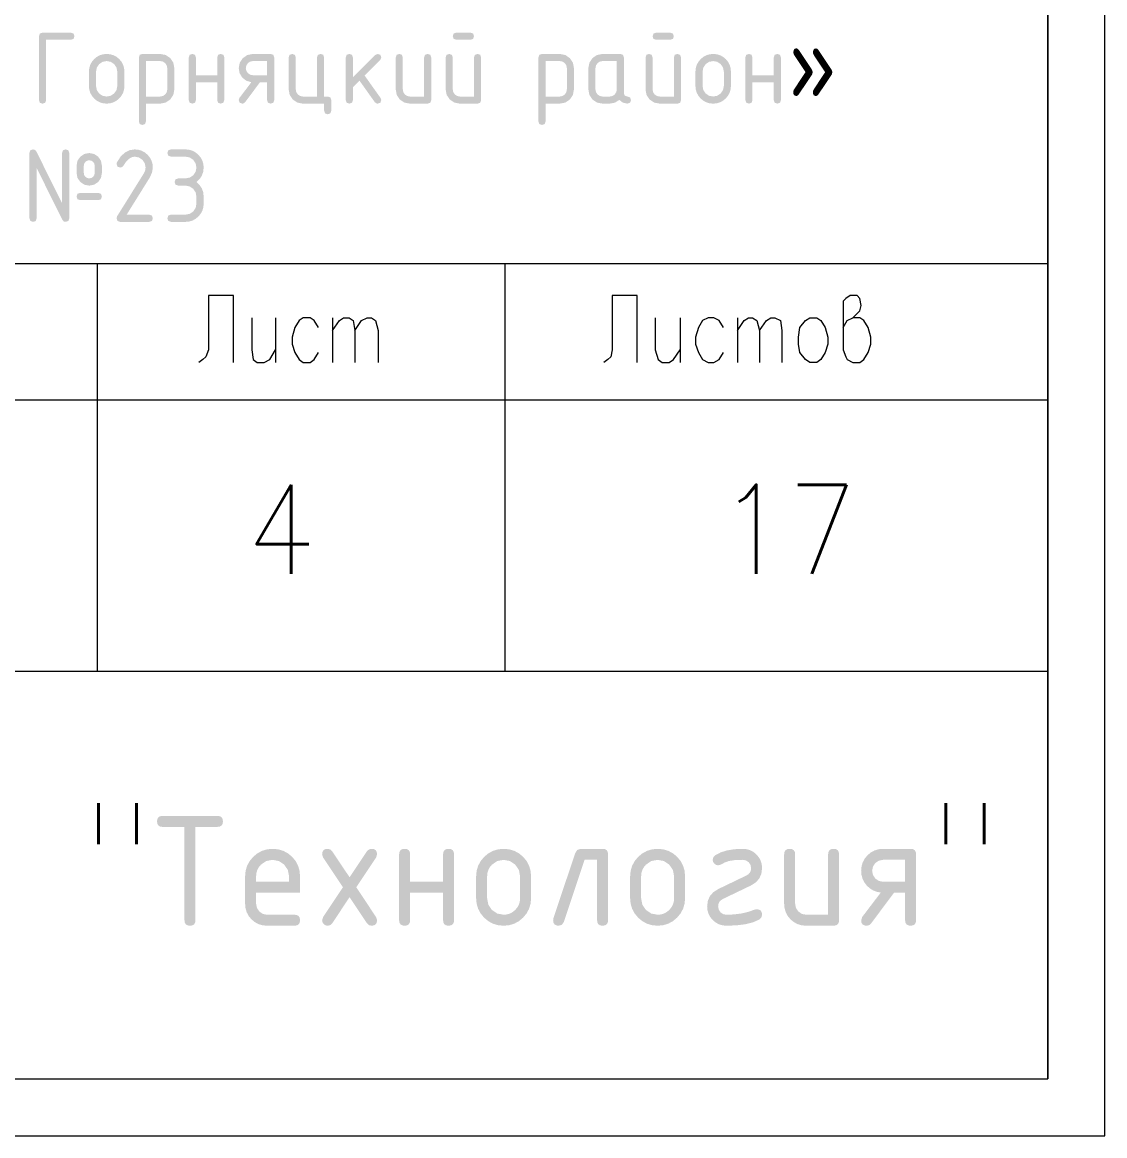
# Model space of a CAD drawing. Header units: millimetres. Extents: x 0 to 420, y 0 to 297.
# Drawn here: x 387.14 to 420.07, y 0 to 33.89 of the extents above; entities that cross this region are included whole.
import ezdxf

# ---------------------------------------------------------------- set-up
doc = ezdxf.new("R2010")
doc.units = ezdxf.units.MM
doc.styles.get("Standard").update_dxf_attribs({"font": 'STANDARD'})

msp = doc.modelspace()

# ---------------------------------------------------------------- hatches: boundary and pattern name
for points in [[(387.868441, 33.355808), (387.868441, 31.51971), (387.841294, 31.438613), (387.760403, 31.411672), (387.679305, 31.438613), (387.652365, 31.51971), (387.652365, 33.463846), (387.679305, 33.544737), (387.760403, 33.571885), (388.624157, 33.571885), (388.705048, 33.544737), (388.732195, 33.463846), (388.705048, 33.382749), (388.624157, 33.355808)], [(392.425686, 32.059901), (392.425686, 31.51971), (392.398538, 31.438613), (392.317647, 31.411672), (392.23655, 31.438613), (392.209609, 31.51971), (392.209609, 32.815617), (392.23655, 32.896508), (392.317647, 32.923655), (392.398538, 32.896508), (392.425686, 32.815617), (392.425686, 32.275977), (393.073364, 32.275977), (393.073364, 32.815617), (393.100304, 32.896508), (393.181402, 32.923655), (393.262293, 32.896508), (393.28944, 32.815617), (393.28944, 31.51971), (393.262293, 31.438613), (393.181402, 31.411672), (393.100304, 31.438613), (393.073364, 31.51971), (393.073364, 32.059901)], [(396.435641, 31.627748), (396.516532, 31.600601), (396.543679, 31.51971), (396.543679, 31.195595), (396.516532, 31.114705), (396.435641, 31.087557), (396.354544, 31.114705), (396.327603, 31.195595), (396.327603, 31.411672), (395.679925, 31.411672), (395.512149, 31.443091), (395.372898, 31.537349), (395.278916, 31.676944), (395.247772, 31.843825), (395.247772, 32.815617), (395.274713, 32.896508), (395.35581, 32.923655), (395.436701, 32.896508), (395.463849, 32.815617), (395.463849, 31.843825), (395.479627, 31.761073), (395.527238, 31.691138), (395.597174, 31.643527), (395.679925, 31.627748), (396.111527, 31.627748), (396.111527, 32.815617), (396.138467, 32.896508), (396.219565, 32.923655), (396.300456, 32.896508), (396.327603, 32.815617), (396.327603, 31.627748)], [(397.201866, 32.21369), (397.880964, 32.892787), (397.957583, 32.923655), (398.038473, 32.896508), (398.065621, 32.815617), (398.033099, 32.740652), (397.558503, 32.266056), (398.044675, 31.581997), (398.065621, 31.518056), (398.038473, 31.438199), (397.957583, 31.411672), (397.906251, 31.422972), (397.867735, 31.457423), (397.40306, 32.110613), (397.201866, 31.909419), (397.201866, 31.51971), (397.174719, 31.438613), (397.093828, 31.411672), (397.012731, 31.438613), (396.98579, 31.51971), (396.98579, 32.815617), (397.012731, 32.896508), (397.093828, 32.923655), (397.174719, 32.896508), (397.201866, 32.815617)], [(399.584702, 32.815617), (399.584702, 31.51971), (399.557555, 31.438613), (399.476664, 31.411672), (398.937024, 31.411672), (398.769248, 31.442816), (398.629997, 31.536798), (398.536015, 31.676049), (398.504872, 31.843825), (398.504872, 32.815617), (398.531812, 32.896508), (398.61291, 32.923655), (398.693801, 32.896508), (398.720948, 32.815617), (398.720948, 31.843825), (398.736726, 31.761073), (398.784338, 31.691138), (398.854273, 31.643527), (398.937024, 31.627748), (399.368626, 31.627748), (399.368626, 32.815617), (399.395567, 32.896508), (399.476664, 32.923655), (399.557555, 32.896508)], [(409.357887, 32.059901), (409.357887, 31.51971), (409.330739, 31.438613), (409.249848, 31.411672), (409.168751, 31.438613), (409.14181, 31.51971), (409.14181, 32.815617), (409.168751, 32.896508), (409.249848, 32.923655), (409.330739, 32.896508), (409.357887, 32.815617), (409.357887, 32.275977), (410.005565, 32.275977), (410.005565, 32.815617), (410.032505, 32.896508), (410.113603, 32.923655), (410.194494, 32.896508), (410.221641, 32.815617), (410.221641, 31.51971), (410.194494, 31.438613), (410.113603, 31.411672), (410.032505, 31.438613), (410.005565, 31.51971), (410.005565, 32.059901)], [(390.563708, 30.018582), (390.673986, 30.008462), (390.775788, 29.978136), (390.869116, 29.927657), (390.953969, 29.857075), (391.02455, 29.772231), (391.075029, 29.678964), (391.105355, 29.577325), (391.115475, 29.467366), (391.090325, 29.309443), (391.015153, 29.149866), (390.320071, 28.033655), (391.005232, 28.033655), (391.087845, 28.006026), (391.115475, 27.923412), (391.087845, 27.840592), (391.005232, 27.813169), (390.122736, 27.813169), (390.039916, 27.840592), (390.012493, 27.923412), (390.030683, 27.986802), (390.839867, 29.285465), (390.88107, 29.374762), (390.894989, 29.467366), (390.870666, 29.594352), (390.797975, 29.701082), (390.690763, 29.773773), (390.563708, 29.798095), (390.472034, 29.780741), (390.383874, 29.728711), (390.299228, 29.642058), (390.218096, 29.520834), (390.178891, 29.480664), (390.122736, 29.467366), (390.039916, 29.494789), (390.012493, 29.577609), (390.022415, 29.622809), (390.133192, 29.795804), (390.260402, 29.919501), (390.403942, 29.993794)], [(392.110416, 28.916151), (391.88993, 28.916151), (391.80711, 28.943574), (391.779687, 29.026394), (391.80711, 29.109007), (391.88993, 29.136637), (392.110416, 29.136637), (392.238574, 29.160615), (392.345234, 29.232549), (392.417443, 29.339209), (392.441697, 29.467366), (392.417374, 29.594352), (392.344683, 29.701082), (392.237471, 29.773773), (392.110416, 29.798095), (391.669444, 29.798095), (391.586624, 29.825518), (391.559201, 29.908338), (391.586624, 29.990952), (391.669444, 30.018582), (392.110416, 30.018582), (392.220694, 30.008453), (392.322496, 29.978067), (392.415824, 29.927424), (392.500677, 29.856524), (392.571258, 29.771379), (392.621737, 29.678068), (392.652063, 29.576696), (392.662183, 29.467366), (392.648351, 29.336918), (392.606923, 29.220008), (392.538004, 29.116535), (392.441697, 29.026394), (392.538004, 28.936167), (392.606923, 28.832504), (392.648351, 28.715405), (392.662183, 28.584871), (392.662183, 28.364384), (392.652054, 28.254107), (392.621668, 28.152304), (392.571026, 28.058977), (392.500125, 27.974124), (392.414971, 27.903629), (392.321601, 27.853339), (392.220065, 27.823203), (392.110416, 27.813169), (391.669444, 27.813169), (391.586624, 27.840592), (391.559201, 27.923412), (391.586624, 28.006026), (391.669444, 28.033655), (392.110416, 28.033655), (392.238574, 28.057633), (392.345234, 28.129567), (392.417443, 28.236227), (392.441697, 28.364384), (392.441697, 28.584871), (392.417374, 28.711926), (392.344683, 28.819137), (392.237471, 28.891829)], [(391.242856, 9.567207), (391.253304, 9.640278), (391.28468, 9.692471), (391.337037, 9.723787), (391.410426, 9.734225), (393.081159, 9.734225), (393.154316, 9.723787), (393.206699, 9.692471), (393.238204, 9.640278), (393.248729, 9.567207), (393.238204, 9.493818), (393.206699, 9.441461), (393.154316, 9.410085), (393.081159, 9.399638), (392.413086, 9.399638), (392.413086, 6.558674), (392.402648, 6.485604), (392.371332, 6.433411), (392.319139, 6.402095), (392.246068, 6.391656), (392.172679, 6.402095), (392.120322, 6.433411), (392.088946, 6.485604), (392.078499, 6.558674), (392.078499, 9.399638), (391.410426, 9.399638), (391.337037, 9.410085), (391.28468, 9.441461), (391.253304, 9.493818)], [(397.304234, 7.561335), (397.909468, 6.652381), (397.937029, 6.558674), (397.926591, 6.485604), (397.895275, 6.433411), (397.843081, 6.402095), (397.770011, 6.391656), (397.689534, 6.409915), (397.630553, 6.464968), (397.101387, 7.260371), (396.57222, 6.464968), (396.513516, 6.409915), (396.433314, 6.391656), (396.36958, 6.403783), (396.315354, 6.440714), (396.278147, 6.49494), (396.265744, 6.558674), (396.293856, 6.652381), (396.899091, 7.561335), (396.293856, 8.470289), (396.265744, 8.563995), (396.276192, 8.637152), (396.307568, 8.689535), (396.359925, 8.72104), (396.433314, 8.731565), (396.513516, 8.71303), (396.57222, 8.657702), (397.101387, 7.865606), (397.630553, 8.657702), (397.689534, 8.71303), (397.770011, 8.731565), (397.843081, 8.721238), (397.895275, 8.690293), (397.926591, 8.63878), (397.937029, 8.566751), (397.909468, 8.470289)], [(398.942961, 7.394317), (398.942961, 6.558674), (398.932523, 6.485604), (398.901207, 6.433411), (398.849014, 6.402095), (398.775943, 6.391656), (398.702554, 6.402095), (398.650197, 6.433411), (398.618821, 6.485604), (398.608374, 6.558674), (398.608374, 8.563995), (398.618821, 8.637152), (398.650197, 8.689535), (398.702554, 8.72104), (398.775943, 8.731565), (398.849014, 8.72104), (398.901207, 8.689535), (398.932523, 8.637152), (398.942961, 8.563995), (398.942961, 7.728904), (399.945622, 7.728904), (399.945622, 8.563995), (399.956061, 8.637152), (399.987377, 8.689535), (400.03957, 8.72104), (400.11264, 8.731565), (400.185711, 8.72104), (400.237904, 8.689535), (400.26922, 8.637152), (400.279658, 8.563995), (400.279658, 6.558674), (400.26922, 6.485604), (400.237904, 6.433411), (400.185711, 6.402095), (400.11264, 6.391656), (400.03957, 6.402095), (399.987377, 6.433411), (399.956061, 6.485604), (399.945622, 6.558674), (399.945622, 7.394317)], [(404.129275, 8.731565), (404.797899, 8.731565), (404.870969, 8.72104), (404.923162, 8.689535), (404.954478, 8.637152), (404.964917, 8.563995), (404.964917, 6.558674), (404.954478, 6.485604), (404.923162, 6.433411), (404.870969, 6.402095), (404.797899, 6.391656), (404.724828, 6.402095), (404.672635, 6.433411), (404.641319, 6.485604), (404.630881, 6.558674), (404.630881, 8.396977), (404.248337, 8.396977), (403.617747, 6.505758), (403.559525, 6.420181), (403.461202, 6.391656), (403.387813, 6.402215), (403.335456, 6.433962), (403.30408, 6.486999), (403.293632, 6.56143), (403.301349, 6.612142), (403.962256, 8.594863), (404.026749, 8.697321)], [(409.483157, 6.893262), (409.556228, 6.882737), (409.608421, 6.851232), (409.639737, 6.798849), (409.650176, 6.725692), (409.62668, 6.640254), (409.556469, 6.576313), (409.373845, 6.495371), (409.147605, 6.437682), (408.877751, 6.403145), (408.564282, 6.391656), (408.447191, 6.40231), (408.339041, 6.434306), (408.239883, 6.487697), (408.149768, 6.562533), (408.074932, 6.652329), (408.021541, 6.751324), (407.989545, 6.859414), (407.978891, 6.976495), (407.999777, 7.147234), (408.062469, 7.292342), (408.167019, 7.411818), (408.313479, 7.505662), (409.179438, 7.923483), (409.239167, 7.962154), (409.281895, 8.012091), (409.307569, 8.073397), (409.316139, 8.146174), (409.297605, 8.242568), (409.242276, 8.323666), (409.161248, 8.378511), (409.065336, 8.396977), (408.816531, 8.38802), (408.642554, 8.361699), (408.522734, 8.319669), (408.391751, 8.250354), (408.313479, 8.229959), (408.251122, 8.242499), (408.196621, 8.280671), (408.158932, 8.334897), (408.14646, 8.396977), (408.16844, 8.479246), (408.234655, 8.544152), (408.396617, 8.62599), (408.589017, 8.684574), (408.811906, 8.7198), (409.065336, 8.731565), (409.18234, 8.720825), (409.290301, 8.688639), (409.38927, 8.635059), (409.479299, 8.560137), (409.553902, 8.470108), (409.607319, 8.371139), (409.639444, 8.263178), (409.650176, 8.146174), (409.6291, 7.975435), (409.565909, 7.830328), (409.460652, 7.710852), (409.313383, 7.617008), (408.455141, 7.204699), (408.393009, 7.164701), (408.348756, 7.113335), (408.322281, 7.050599), (408.313479, 6.976495), (408.331738, 6.880102), (408.38679, 6.799004), (408.467681, 6.743951), (408.564282, 6.725692), (408.800736, 6.735321), (409.022204, 6.764278), (409.228582, 6.812664), (409.419768, 6.880584)], [(411.992805, 8.563995), (411.992805, 6.558674), (411.982366, 6.485604), (411.95105, 6.433411), (411.898857, 6.402095), (411.825787, 6.391656), (410.990144, 6.391656), (410.854976, 6.403748), (410.73066, 6.440025), (410.617299, 6.500487), (410.514997, 6.585133), (410.430351, 6.687435), (410.369889, 6.800796), (410.333612, 6.925112), (410.32152, 7.06028), (410.32152, 8.563995), (410.331967, 8.637152), (410.363344, 8.689535), (410.4157, 8.72104), (410.48909, 8.731565), (410.56216, 8.72104), (410.614353, 8.689535), (410.645669, 8.637152), (410.656108, 8.563995), (410.656108, 7.06028), (410.680637, 6.932812), (410.754775, 6.82436), (410.862745, 6.750222), (410.990144, 6.725692), (411.658768, 6.725692), (411.658768, 8.563995), (411.669207, 8.637152), (411.700523, 8.689535), (411.752716, 8.72104), (411.825787, 8.731565), (411.898857, 8.72104), (411.95105, 8.689535), (411.982366, 8.637152)]]:
    msp.add_hatch(color=7).paths.add_polyline_path(points, flags=0)
h = msp.add_hatch(color=7)
h.paths.add_polyline_path([(401.103784, 32.815617), (401.103784, 31.51971), (401.076636, 31.438613), (400.995746, 31.411672), (400.456106, 31.411672), (400.28833, 31.442816), (400.149079, 31.536798), (400.055097, 31.676049), (400.023953, 31.843825), (400.023953, 32.815617), (400.050894, 32.896508), (400.131991, 32.923655), (400.212882, 32.896508), (400.240029, 32.815617), (400.240029, 31.843825), (400.255808, 31.761073), (400.303419, 31.691138), (400.373355, 31.643527), (400.456106, 31.627748), (400.887707, 31.627748), (400.887707, 32.815617), (400.914648, 32.896508), (400.995746, 32.923655), (401.076636, 32.896508)], flags=0)
h.paths.add_polyline_path([(400.778016, 33.355808), (400.348068, 33.355808), (400.26697, 33.382749), (400.240029, 33.463846), (400.26697, 33.544737), (400.348068, 33.571885), (400.778016, 33.571885), (400.858906, 33.544737), (400.886054, 33.463846), (400.858906, 33.382749)], flags=0)
h = msp.add_hatch(color=7)
h.paths.add_polyline_path([(407.183478, 32.815617), (407.183478, 31.51971), (407.156331, 31.438613), (407.07544, 31.411672), (406.5358, 31.411672), (406.368024, 31.442816), (406.228773, 31.536798), (406.134791, 31.676049), (406.103647, 31.843825), (406.103647, 32.815617), (406.130588, 32.896508), (406.211685, 32.923655), (406.292576, 32.896508), (406.319724, 32.815617), (406.319724, 31.843825), (406.335502, 31.761073), (406.383113, 31.691138), (406.453049, 31.643527), (406.5358, 31.627748), (406.967402, 31.627748), (406.967402, 32.815617), (406.994342, 32.896508), (407.07544, 32.923655), (407.156331, 32.896508)], flags=0)
h.paths.add_polyline_path([(406.85771, 33.355808), (406.427762, 33.355808), (406.346664, 33.382749), (406.319724, 33.463846), (406.346664, 33.544737), (406.427762, 33.571885), (406.85771, 33.571885), (406.938601, 33.544737), (406.965748, 33.463846), (406.938601, 33.382749)], flags=0)
h = msp.add_hatch(color=7)
h.paths.add_polyline_path([(389.171446, 31.951863), (389.171446, 32.383464), (389.181273, 32.491365), (389.210789, 32.590997), (389.260045, 32.682361), (389.329094, 32.765457), (389.412198, 32.834591), (389.503622, 32.884037), (389.603418, 32.913742), (389.711637, 32.923655), (389.820563, 32.913845), (389.920755, 32.88445), (390.012162, 32.835521), (390.094732, 32.76711), (390.163143, 32.684531), (390.212072, 32.593064), (390.241467, 32.492708), (390.251277, 32.383464), (390.251277, 31.951863), (390.241364, 31.843644), (390.211658, 31.743848), (390.162213, 31.652424), (390.093078, 31.569319), (390.009991, 31.500271), (389.918687, 31.451015), (389.819219, 31.421499), (389.711637, 31.411672), (389.603418, 31.421499), (389.503622, 31.451015), (389.412198, 31.500271), (389.329094, 31.569319), (389.260045, 31.652424), (389.210789, 31.743848), (389.181273, 31.843644)], flags=0)
h.paths.add_polyline_path([(390.035201, 31.951863), (390.035201, 32.383464), (390.011361, 32.507832), (389.940392, 32.61277), (389.83573, 32.683739), (389.711637, 32.707579), (389.586856, 32.683739), (389.482332, 32.61277), (389.411156, 32.507832), (389.387523, 32.383464), (389.387523, 31.951863), (389.410811, 31.826117), (389.481229, 31.721455), (389.585891, 31.651037), (389.711637, 31.627748), (389.83573, 31.651382), (389.940392, 31.722557), (390.011361, 31.827081)], flags=0)
h = msp.add_hatch(color=7)
h.paths.add_polyline_path([(390.690528, 32.815617), (390.717468, 32.896508), (390.798566, 32.923655), (391.338757, 32.923655), (391.505844, 32.892305), (391.645233, 32.79853), (391.739008, 32.659072), (391.770358, 32.491503), (391.770358, 31.843825), (391.739008, 31.676944), (391.645233, 31.537349), (391.505844, 31.443091), (391.338757, 31.411672), (390.906604, 31.411672), (390.906604, 30.871481), (390.879457, 30.79059), (390.798566, 30.763443), (390.717468, 30.79059), (390.690528, 30.871481)], flags=0)
h.paths.add_polyline_path([(390.906604, 32.707579), (390.906604, 31.627748), (391.338757, 31.627748), (391.421715, 31.643458), (391.491444, 31.690587), (391.538572, 31.760178), (391.554282, 31.843825), (391.554282, 32.491503), (391.538641, 32.575839), (391.491995, 32.645292), (391.422611, 32.691938), (391.338757, 32.707579)], flags=0)
h = msp.add_hatch(color=7)
h.paths.add_polyline_path([(394.113439, 32.063208), (393.96089, 32.107857), (393.83728, 32.203768), (393.7557, 32.33606), (393.728691, 32.491503), (393.759834, 32.659072), (393.853817, 32.79853), (393.993067, 32.892305), (394.160844, 32.923655), (394.700483, 32.923655), (394.781374, 32.896508), (394.808521, 32.815617), (394.808521, 31.51971), (394.781374, 31.438613), (394.700483, 31.411672), (394.619386, 31.438613), (394.592445, 31.51971), (394.592445, 32.059901), (394.373613, 32.059901), (393.92327, 31.455769), (393.885167, 31.422558), (393.836729, 31.411672), (393.755631, 31.438613), (393.728691, 31.51971), (393.749637, 31.585305)], flags=0)
h.paths.add_polyline_path([(393.944767, 32.491503), (393.960546, 32.409234), (394.008157, 32.339367), (394.078092, 32.291756), (394.160844, 32.275977), (394.592445, 32.275977), (394.592445, 32.707579), (394.160844, 32.707579), (394.077197, 32.691869), (394.007606, 32.64474), (393.960477, 32.574943)], flags=0)
h = msp.add_hatch(color=7)
h.paths.add_polyline_path([(402.846548, 32.815617), (402.873489, 32.896508), (402.954586, 32.923655), (403.494777, 32.923655), (403.661864, 32.892305), (403.801253, 32.79853), (403.895028, 32.659072), (403.926379, 32.491503), (403.926379, 31.843825), (403.895028, 31.676944), (403.801253, 31.537349), (403.661864, 31.443091), (403.494777, 31.411672), (403.062624, 31.411672), (403.062624, 30.871481), (403.035477, 30.79059), (402.954586, 30.763443), (402.873489, 30.79059), (402.846548, 30.871481)], flags=0)
h.paths.add_polyline_path([(403.062624, 32.707579), (403.062624, 31.627748), (403.494777, 31.627748), (403.577735, 31.643458), (403.647464, 31.690587), (403.694593, 31.760178), (403.710302, 31.843825), (403.710302, 32.491503), (403.694662, 32.575839), (403.648015, 32.645292), (403.578631, 32.691938), (403.494777, 32.707579)], flags=0)
h = msp.add_hatch(color=7)
h.paths.add_polyline_path([(405.229384, 32.707579), (404.797782, 32.707579), (404.714135, 32.691869), (404.644544, 32.64474), (404.597415, 32.574943), (404.581706, 32.491503), (404.581706, 31.843825), (404.597484, 31.761073), (404.645096, 31.691138), (404.715031, 31.643527), (404.797782, 31.627748), (405.013859, 31.627748), (405.096817, 31.643458), (405.166545, 31.690587), (405.213674, 31.760178), (405.229384, 31.843825)], flags=0)
h.paths.add_polyline_path([(405.661537, 31.51971), (405.634389, 31.438613), (405.553498, 31.411672), (405.416384, 31.440266), (405.306554, 31.526325), (405.173435, 31.440266), (405.013859, 31.411672), (404.797782, 31.411672), (404.630006, 31.442816), (404.490755, 31.536798), (404.396773, 31.676049), (404.365629, 31.843825), (404.365629, 32.491503), (404.396773, 32.659072), (404.490755, 32.79853), (404.630006, 32.892305), (404.797782, 32.923655), (405.337422, 32.923655), (405.418313, 32.896508), (405.44546, 32.815617), (405.44546, 31.735786), (405.472401, 31.654689), (405.553498, 31.627748), (405.634389, 31.600601)], flags=0)
h = msp.add_hatch(color=7)
h.paths.add_polyline_path([(407.622729, 31.951863), (407.622729, 32.383464), (407.632556, 32.491365), (407.662072, 32.590997), (407.711328, 32.682361), (407.780376, 32.765457), (407.863481, 32.834591), (407.954905, 32.884037), (408.054701, 32.913742), (408.16292, 32.923655), (408.271845, 32.913845), (408.372037, 32.88445), (408.463444, 32.835521), (408.546014, 32.76711), (408.614425, 32.684531), (408.663354, 32.593064), (408.69275, 32.492708), (408.70256, 32.383464), (408.70256, 31.951863), (408.692646, 31.843644), (408.662941, 31.743848), (408.613495, 31.652424), (408.544361, 31.569319), (408.461274, 31.500271), (408.36997, 31.451015), (408.270501, 31.421499), (408.16292, 31.411672), (408.054701, 31.421499), (407.954905, 31.451015), (407.863481, 31.500271), (407.780376, 31.569319), (407.711328, 31.652424), (407.662072, 31.743848), (407.632556, 31.843644)], flags=0)
h.paths.add_polyline_path([(408.486483, 31.951863), (408.486483, 32.383464), (408.462643, 32.507832), (408.391674, 32.61277), (408.287012, 32.683739), (408.16292, 32.707579), (408.038138, 32.683739), (407.933614, 32.61277), (407.862439, 32.507832), (407.838805, 32.383464), (407.838805, 31.951863), (407.862094, 31.826117), (407.932512, 31.721455), (408.037174, 31.651037), (408.16292, 31.627748), (408.287012, 31.651382), (408.391674, 31.722557), (408.462643, 31.827081)], flags=0)
h = msp.add_hatch(color=7)
h.paths.add_polyline_path([(387.573701, 29.953538), (388.354222, 28.381472), (388.354222, 29.908338), (388.381645, 29.990952), (388.464465, 30.018582), (388.547078, 29.990952), (388.574708, 29.908338), (388.574708, 27.923412), (388.547078, 27.840592), (388.464465, 27.813169), (388.404796, 27.826881), (388.367451, 27.868291), (387.581969, 29.45083), (387.581969, 27.923412), (387.55434, 27.840592), (387.471726, 27.813169), (387.388906, 27.840592), (387.361483, 27.923412), (387.361483, 29.908338), (387.388906, 29.990952), (387.471726, 30.018582), (387.532429, 30.002183)], flags=0)
h.paths.add_polyline_path([(389.456652, 28.474628), (388.905437, 28.474628), (388.822617, 28.502051), (388.795194, 28.584871), (388.822617, 28.667966), (388.905437, 28.695665), (389.456652, 28.695665), (389.539266, 28.667966), (389.566896, 28.584871), (389.539266, 28.502051)], flags=0)
h.paths.add_polyline_path([(389.346409, 29.302002), (389.346409, 29.522488), (389.334145, 29.585671), (389.297902, 29.639345), (389.244228, 29.675588), (389.181045, 29.687852), (389.117448, 29.675588), (389.064187, 29.639345), (389.027738, 29.585671), (389.01568, 29.522488), (389.01568, 29.302002), (389.027738, 29.237441), (389.064187, 29.184042), (389.117448, 29.14835), (389.181045, 29.136637), (389.244228, 29.148695), (389.297902, 29.185144), (389.334145, 29.238405)], flags=0)
h.paths.add_polyline_path([(389.566896, 29.302002), (389.538508, 29.153311), (389.453896, 29.028599), (389.32946, 28.944263), (389.181045, 28.916151), (389.032354, 28.944263), (388.907642, 29.028599), (388.823306, 29.153311), (388.795194, 29.302002), (388.795194, 29.522488), (388.823306, 29.670903), (388.907642, 29.795339), (389.032354, 29.879951), (389.181045, 29.908338), (389.32946, 29.879951), (389.453896, 29.795339), (389.538508, 29.670903), (389.566896, 29.522488)], flags=0)
h = msp.add_hatch(color=7)
h.paths.add_polyline_path([(394.758758, 8.396977), (394.566452, 8.360184), (394.404326, 8.249803), (394.340023, 8.172495), (394.294221, 8.087745), (394.266815, 7.995555), (394.257703, 7.895922), (394.257703, 7.728904), (395.260363, 7.728904), (395.260363, 7.895922), (395.22357, 8.087745), (395.113189, 8.249803), (394.951063, 8.360184)], flags=0)
h.paths.add_polyline_path([(394.257703, 7.394317), (394.257703, 7.06028), (394.282232, 6.932812), (394.35637, 6.82436), (394.46434, 6.750222), (394.591739, 6.725692), (395.427382, 6.725692), (395.500452, 6.715254), (395.552645, 6.683938), (395.583961, 6.631745), (395.5944, 6.558674), (395.583961, 6.485604), (395.552645, 6.433411), (395.500452, 6.402095), (395.427382, 6.391656), (394.591739, 6.391656), (394.456571, 6.403748), (394.332255, 6.440025), (394.218894, 6.500487), (394.116592, 6.585133), (394.031946, 6.687435), (393.971484, 6.800796), (393.935207, 6.925112), (393.923115, 7.06028), (393.923115, 7.895922), (393.938325, 8.062743), (393.984024, 8.216799), (394.060316, 8.358142), (394.167304, 8.486825), (394.295995, 8.593899), (394.437399, 8.67038), (394.591619, 8.716269), (394.758758, 8.731565), (394.927946, 8.716389), (395.083286, 8.670931), (395.224776, 8.595294), (395.352416, 8.489581), (395.458129, 8.36163), (395.533766, 8.220037), (395.579224, 8.064801), (395.5944, 7.895922), (395.5944, 7.394317)], flags=0)
h = msp.add_hatch(color=7)
h.paths.add_polyline_path([(400.951003, 7.227298), (400.951003, 7.895922), (400.966213, 8.062743), (401.011912, 8.216799), (401.088204, 8.358142), (401.195191, 8.486825), (401.323883, 8.593899), (401.465287, 8.67038), (401.619507, 8.716269), (401.786645, 8.731565), (401.955834, 8.716389), (402.111173, 8.670931), (402.252663, 8.595294), (402.380304, 8.489581), (402.486017, 8.36163), (402.561654, 8.220037), (402.607112, 8.064801), (402.622288, 7.895922), (402.622288, 7.227298), (402.607, 7.06016), (402.561172, 6.90594), (402.484854, 6.764536), (402.378099, 6.635844), (402.249408, 6.528857), (402.108004, 6.452565), (401.953784, 6.406866), (401.786645, 6.391656), (401.619507, 6.406866), (401.465287, 6.452565), (401.323883, 6.528857), (401.195191, 6.635844), (401.088204, 6.764536), (401.011912, 6.90594), (400.966213, 7.06016)], flags=0)
h.paths.add_polyline_path([(402.288251, 7.227298), (402.288251, 7.895922), (402.251458, 8.087745), (402.141077, 8.249803), (401.978951, 8.360184), (401.786645, 8.396977), (401.59434, 8.360184), (401.432214, 8.249803), (401.367911, 8.172495), (401.322109, 8.087745), (401.294703, 7.995555), (401.285591, 7.895922), (401.285591, 7.227298), (401.321971, 7.033133), (401.431112, 6.871213), (401.592755, 6.762073), (401.786645, 6.725692), (401.886596, 6.734805), (401.978951, 6.76221), (402.06376, 6.808013), (402.141077, 6.872316), (402.205466, 6.949641), (402.251458, 7.034511), (402.279053, 7.127029)], flags=0)
h = msp.add_hatch(color=7)
h.paths.add_polyline_path([(405.636262, 7.227298), (405.636262, 7.895922), (405.651472, 8.062743), (405.697171, 8.216799), (405.773463, 8.358142), (405.88045, 8.486825), (406.009142, 8.593899), (406.150545, 8.67038), (406.304765, 8.716269), (406.471904, 8.731565), (406.641093, 8.716389), (406.796432, 8.670931), (406.937922, 8.595294), (407.065563, 8.489581), (407.171276, 8.36163), (407.246913, 8.220037), (407.292371, 8.064801), (407.307546, 7.895922), (407.307546, 7.227298), (407.292259, 7.06016), (407.24643, 6.90594), (407.170113, 6.764536), (407.063358, 6.635844), (406.934666, 6.528857), (406.793262, 6.452565), (406.639043, 6.406866), (406.471904, 6.391656), (406.304765, 6.406866), (406.150545, 6.452565), (406.009142, 6.528857), (405.88045, 6.635844), (405.773463, 6.764536), (405.697171, 6.90594), (405.651472, 7.06016)], flags=0)
h.paths.add_polyline_path([(406.97351, 7.227298), (406.97351, 7.895922), (406.936716, 8.087745), (406.826335, 8.249803), (406.664209, 8.360184), (406.471904, 8.396977), (406.279599, 8.360184), (406.117473, 8.249803), (406.05317, 8.172495), (406.007367, 8.087745), (405.979962, 7.995555), (405.970849, 7.895922), (405.970849, 7.227298), (406.007229, 7.033133), (406.11637, 6.871213), (406.278014, 6.762073), (406.471904, 6.725692), (406.571855, 6.734805), (406.664209, 6.76221), (406.749019, 6.808013), (406.826335, 6.872316), (406.890724, 6.949641), (406.936716, 7.034511), (406.964311, 7.127029)], flags=0)
h = msp.add_hatch(color=7)
h.paths.add_polyline_path([(413.259462, 7.399278), (413.13574, 7.424074), (413.023335, 7.468662), (412.922196, 7.53299), (412.83227, 7.617008), (412.758562, 7.714977), (412.706042, 7.821991), (412.674605, 7.937996), (412.664149, 8.062941), (412.676242, 8.198023), (412.712519, 8.32215), (412.77298, 8.435321), (412.857626, 8.537537), (412.959928, 8.622269), (413.073289, 8.68292), (413.197605, 8.719386), (413.332774, 8.731565), (414.168416, 8.731565), (414.241486, 8.72104), (414.29368, 8.689535), (414.324996, 8.637152), (414.335434, 8.563995), (414.335434, 6.558674), (414.324996, 6.485604), (414.29368, 6.433411), (414.241486, 6.402095), (414.168416, 6.391656), (414.095345, 6.402095), (414.043152, 6.433411), (414.011836, 6.485604), (414.001398, 6.558674), (414.001398, 7.394317), (413.661849, 7.394317), (412.965664, 6.460007), (412.906546, 6.408675), (412.831719, 6.391656), (412.75833, 6.402095), (412.705973, 6.433411), (412.674597, 6.485604), (412.664149, 6.558674), (412.697222, 6.660098)], flags=0)
h.paths.add_polyline_path([(412.998737, 8.062941), (413.023266, 7.935541), (413.097405, 7.827572), (413.205374, 7.753433), (413.332774, 7.728904), (414.001398, 7.728904), (414.001398, 8.396977), (413.332774, 8.396977), (413.20372, 8.372586), (413.095751, 8.299412), (413.022853, 8.191512)], flags=0)

# ---------------------------------------------------------------- linework, layer by layer
at = {"color": 7, "lineweight": 0}
for points in [[(0.211668, 0), (420.073667, 0), (420.073667, 296.925999), (0.211668, 296.925999)], [(7.239002, 1.735667), (418.338, 1.735667), (418.338, 295.190332), (7.239002, 295.190332)], [(411.099, 24.892), (411.310667, 24.892), (411.437667, 24.807333), (411.564667, 24.595667), (411.649333, 24.299333), (411.649333, 24.087667), (411.564667, 23.833667), (411.437667, 23.622), (411.310667, 23.537333), (411.099, 23.537333), (410.972, 23.622), (410.802667, 23.833667), (410.760333, 24.087667), (410.760333, 24.299333), (410.802667, 24.595667), (410.972, 24.807333)]]:
    msp.add_lwpolyline(points, close=True, dxfattribs=at)
for points in [[(418.338, 47.159333), (418.338, 1.735667)], [(265.472334, 26.543), (418.338, 26.543)], [(389.424333, 26.543), (389.424333, 14.139333)], [(401.828, 26.543), (401.828, 14.139333)], [(393.573, 23.537333), (393.573, 25.569333), (392.811, 25.569333), (392.811, 23.918333), (392.726333, 23.706667), (392.641667, 23.622), (392.514667, 23.537333)], [(405.849667, 23.537333), (405.849667, 25.569333), (405.087667, 25.569333), (405.087667, 23.918333), (405.045333, 23.706667), (404.960667, 23.622), (404.833667, 23.537333)], [(412.115, 24.595667), (412.242, 24.807333), (412.411333, 24.892), (412.623, 25.103667), (412.665333, 25.273), (412.623, 25.484667), (412.538333, 25.569333), (412.326667, 25.569333), (412.199667, 25.484667), (412.115, 25.4), (412.115, 23.918333), (412.199667, 23.706667), (412.242, 23.622), (412.411333, 23.537333), (412.623, 23.537333), (412.75, 23.622), (412.877, 23.833667), (412.961667, 24.087667), (412.961667, 24.299333), (412.877, 24.595667), (412.75, 24.807333), (412.623, 24.892), (412.411333, 24.892)], [(394.123333, 24.892), (394.123333, 23.918333), (394.165667, 23.622), (394.292667, 23.537333), (394.504333, 23.537333), (394.673667, 23.622), (394.843, 23.918333)], [(394.843, 24.892), (394.843, 23.537333)], [(396.155333, 24.595667), (396.028333, 24.807333), (395.901333, 24.892), (395.689667, 24.892), (395.562667, 24.807333), (395.435667, 24.595667), (395.351, 24.299333), (395.351, 24.087667), (395.435667, 23.833667), (395.562667, 23.622), (395.689667, 23.537333), (395.901333, 23.537333), (396.028333, 23.622), (396.155333, 23.833667)], [(396.578667, 24.892), (396.578667, 23.537333)], [(396.578667, 24.511), (396.790333, 24.807333), (396.917333, 24.892), (397.086667, 24.892), (397.213667, 24.807333), (397.256, 24.511), (397.256, 23.537333)], [(397.256, 24.511), (397.467667, 24.807333), (397.637, 24.892), (397.764, 24.892), (397.891, 24.807333), (397.975667, 24.511), (397.975667, 23.537333)], [(406.4, 24.892), (406.4, 23.918333), (406.484667, 23.622), (406.611667, 23.537333), (406.823333, 23.537333), (406.950333, 23.622), (407.162, 23.918333)], [(407.162, 24.892), (407.162, 23.537333)], [(408.474333, 24.595667), (408.347333, 24.807333), (408.178, 24.892), (408.008667, 24.892), (407.839333, 24.807333), (407.712333, 24.595667), (407.627667, 24.299333), (407.627667, 24.087667), (407.712333, 23.833667), (407.839333, 23.622), (408.008667, 23.537333), (408.178, 23.537333), (408.347333, 23.622), (408.474333, 23.833667)], [(408.897667, 24.892), (408.897667, 23.537333)], [(408.897667, 24.511), (409.109333, 24.807333), (409.236333, 24.892), (409.363333, 24.892), (409.490333, 24.807333), (409.575, 24.511), (409.575, 23.537333)], [(409.575, 24.511), (409.786667, 24.807333), (409.913667, 24.892), (410.040667, 24.892), (410.21, 24.807333), (410.252333, 24.511), (410.252333, 23.537333)], [(377.020667, 22.394333), (418.338, 22.394333)], [(319.193334, 14.139333), (418.338, 14.139333)], [(265.472334, 1.735667), (418.338, 1.735667)]]:
    msp.add_lwpolyline(points, dxfattribs=at)

# ---------------------------------------------------------------- texts
at = {"color": 7, "attachment_point": 1}
for s, insert, char_height, width in [('»', (410.466556, 33.829546), 2.417872, 1.34326222), ('4', (393.954007, 19.811351), 2.708691, 1.50482833), ('17', (408.308514, 19.811109), 2.708691, 2.708691), ('"', (388.876729, 10.120336), 3.728685, 1.242895), ('"', (414.65879, 10.120336), 3.728685, 1.242895)]:
    msp.add_mtext(s, dxfattribs=dict(at, insert=insert, char_height=char_height, width=width))

doc.saveas('drawing.dxf')
